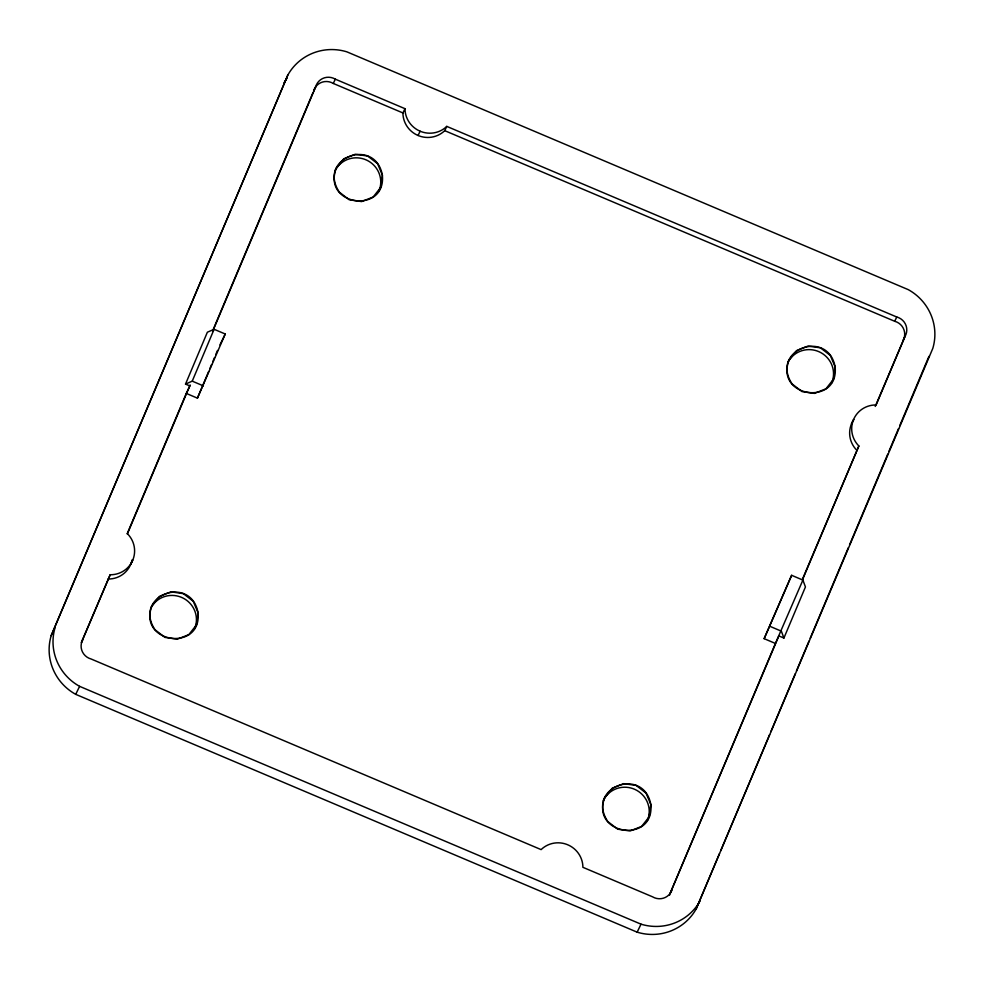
<?xml version="1.0" encoding="UTF-8"?>
<svg xmlns="http://www.w3.org/2000/svg" width="984" height="984" viewBox="0 0 984 984"><rect width="100%" height="100%" fill="white"/><g stroke="black" fill="none" stroke-linecap="round" stroke-linejoin="round"><path stroke-width="1.48" d="M51.193 635.615L287.783 75.153A51.07 50.073 25.9 0 1 346.86 51.832L908.281 289.653A51.07 50.073 25.9 0 1 932.807 348.385L696.217 908.847A51.07 50.073 25.9 0 1 637.14 932.168L75.719 694.347A51.07 50.073 25.9 0 1 51.193 635.615L287.783 75.153M186.283 393.416L189.912 385.949L185.521 384.092L207.366 332.223L214.094 329.283L225.238 334.007L197.427 398.139L186.283 393.416L127.157 533.795M81.463 642.281L110.183 574.754A24.575 24.096 25.9 0 0 127.453 533.746M212.901 330.23L312.974 92.631M81.389 642.614L110.183 574.754M127.453 533.734L190.133 384.941M212.593 331.62L315.643 86.949A13.37 13.112 25.9 0 1 335.335 79.175L404.99 108.683A24.588 24.108 25.9 0 0 446.785 126.395L896.768 317.008A13.37 13.112 25.9 0 1 904.936 336.577L876.141 404.953A24.588 24.108 25.9 0 0 858.86 445.986L802.563 579.638M185.521 384.092L192.237 381.152L214.094 329.283M197.427 398.139L208.645 371.509M209.826 368.705L211.597 364.498M212.778 361.694L214.549 357.487M215.73 354.683L217.501 350.476M802.895 580.08L775.417 643.45L764.15 638.665L791.628 575.308L802.895 580.08L805.441 586.944L783.916 638.05L779.033 635.984M764.15 638.665L791.628 575.308M669.501 895.231A13.37 13.112 25.9 0 0 670.166 893.312L775.417 643.45M802.268 579.687L858.86 445.986M875.243 406.429L904.936 336.577M670.166 893.312L778.651 636.414M696.217 908.847L719.489 853.608M720.682 850.766L769.611 734.617M770.804 731.776L795.269 673.696M796.462 670.867L808.983 641.113M810.176 638.284L848.368 547.621M849.561 544.792L887.752 454.128M888.946 451.299L898.49 428.63M899.684 425.801L928.921 356.392M315.643 86.949L313.576 91.217A13.37 13.112 25.9 0 1 333.268 83.443L335.335 79.175M219.936 344.904L225.238 334.007M130.675 564.422L132.754 560.154M75.719 694.347L79.593 686.34A51.07 50.073 25.9 0 1 55.079 627.607M333.268 83.443L402.923 112.951L404.99 108.683M418.065 135.484L420.131 131.216M402.923 112.951A24.588 24.108 25.9 0 0 444.719 130.663L446.785 126.395M902.869 340.845A13.37 13.112 25.9 0 0 894.69 321.276L896.768 317.008M851.492 423.833L853.571 419.565M637.14 932.168L641.027 924.173A51.07 50.073 25.9 0 0 700.104 900.852M444.719 130.663L894.69 321.276M192.237 381.152L203.393 385.876M770.103 626.402L781.37 631.174L783.916 638.05M79.593 686.34L641.027 924.173M856.793 450.254A24.588 24.108 25.9 0 1 853.755 419.688M132.065 559.921A24.575 24.096 25.9 0 1 108.105 579.023M151.118 607.571A24.206 23.739 25.9 0 1 182.692 597.891A24.206 23.739 25.9 0 1 194.611 628.69M603.327 800.472A24.206 23.739 25.9 0 1 634.901 789.414A24.206 23.739 25.9 0 1 647.398 820.484M334.855 171.081A24.206 23.739 25.9 0 1 366.429 160.023A24.206 23.739 25.9 0 1 378.926 191.093M787.643 362.875A24.206 23.739 25.9 0 1 819.217 351.817A24.206 23.739 25.9 0 1 831.714 382.887M672.244 889.044A13.37 13.112 25.9 0 1 652.552 896.818L582.897 867.31A24.588 24.108 25.9 0 0 541.102 849.61L91.118 658.997A13.37 13.112 25.9 0 1 82.951 639.416M283.896 83.148A51.07 50.073 25.9 0 1 286.934 78.363M151.844 606.07C137.834 643.438 201.905 652.183 198.055 612.749C190.933 574.004 132.36 595.603 155.017 629.735L164.918 637.386L177.304 639.182L188.83 634.631L196.431 624.951L198.055 612.749L193.27 601.286L183.356 593.635L170.97 591.839L159.445 596.39L151.844 606.07M336.159 168.473C322.149 205.84 386.22 214.586 382.37 175.152C375.248 136.419 316.676 158.006 339.332 192.138L349.234 199.789L361.62 201.585L373.145 197.034L380.747 187.354L382.37 175.152L377.585 163.688L367.672 156.038L355.286 154.242L343.76 158.793L336.159 168.473M604.631 797.864C590.621 835.244 654.68 843.977 650.83 804.543C643.708 765.81 585.136 787.409 607.792 821.542L617.706 829.192L630.08 830.976L641.617 826.425L649.206 816.757L650.83 804.543L646.045 793.079L636.131 785.429L623.758 783.645L612.22 788.196L604.631 797.864M788.947 360.267C774.925 397.647 838.995 406.392 835.145 366.958C828.024 328.213 769.451 349.812 792.108 383.944L802.021 391.595L814.395 393.391L825.933 388.828L833.522 379.16L835.145 366.958L830.361 355.482L820.447 347.832L808.073 346.048L796.536 350.599L788.947 360.267"/></g></svg>
